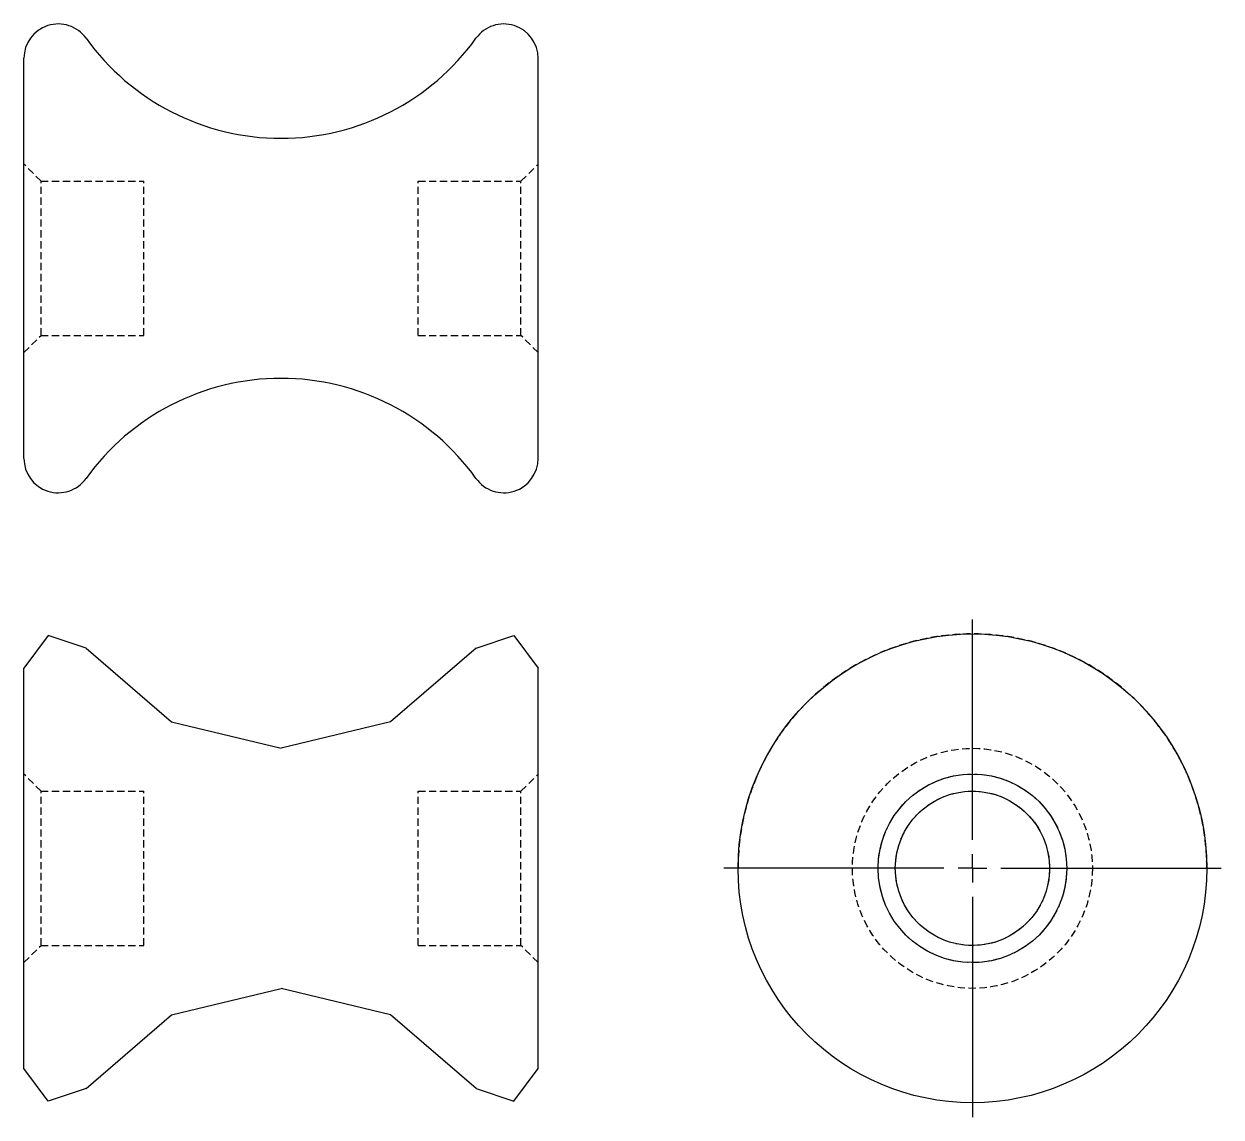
# Model space of a CAD drawing. Header units: millimetres. Extents: x 45 to 255, y 8 to 199.
import ezdxf

# ---------------------------------------------------------------- set-up
doc = ezdxf.new("R2010")
doc.units = ezdxf.units.MM
doc.linetypes.add('HIDDEN', pattern=[1.905, 1.27, -0.635])
doc.layers.add('10', color=7, linetype='Continuous')

# ---------------------------------------------------------------- blocks, each defined once
blk = doc.blocks.new('SW_CENTERMARKSYMBOL_0')
at = {"layer": '10'}
for p, q in [((0, 5), (0, 43.52)), ((0, 0), (0, 2.5)), ((-5, 0), (-43.52, 0)), ((0, 0), (-2.5, 0)), ((0, 0), (0, -2.5)), ((0, 0), (2.5, 0)), ((5, 0), (43.52, 0)), ((0, -5), (0, -43.52))]:
    blk.add_line(p, q, dxfattribs=at)

msp = doc.modelspace()

# ---------------------------------------------------------------- linework, layer by layer
at = {"linetype": 'Continuous'}
for p, q in [((44.98, 123.37), (44.98, 193.4)), ((134.98, 123.37), (134.98, 193.4)), ((44.98, 16.63), (44.98, 86.66)), ((134.98, 16.63), (134.98, 86.66))]:
    msp.add_line(p, q, dxfattribs=at)
at = {"linetype": 'HIDDEN'}
for p, q in [((44.98, 123.37), (44.98, 193.4)), ((134.98, 123.37), (134.98, 193.4)), ((47.98, 171.89), (44.98, 174.89)), ((131.98, 171.89), (134.98, 174.89)), ((47.98, 171.89), (65.98, 171.89)), ((47.98, 144.89), (47.98, 171.89)), ((65.98, 144.89), (65.98, 171.89)), ((113.98, 144.89), (113.98, 171.89)), ((113.98, 171.89), (131.98, 171.89)), ((131.98, 144.89), (131.98, 171.89)), ((44.98, 141.89), (47.98, 144.89)), ((47.98, 144.89), (65.98, 144.89)), ((113.98, 144.89), (131.98, 144.89)), ((134.98, 141.89), (131.98, 144.89)), ((44.98, 35.15), (44.98, 86.66)), ((134.98, 35.15), (134.98, 86.66)), ((47.98, 65.15), (44.98, 68.15)), ((131.98, 65.15), (134.98, 68.15)), ((47.98, 38.15), (47.98, 65.15)), ((47.98, 65.15), (65.98, 65.15)), ((65.98, 38.15), (65.98, 65.15)), ((113.98, 38.15), (113.98, 65.15)), ((113.98, 65.15), (131.98, 65.15)), ((131.98, 38.15), (131.98, 65.15)), ((44.98, 35.15), (47.98, 38.15)), ((47.98, 38.15), (65.98, 38.15)), ((113.98, 38.15), (131.98, 38.15)), ((134.98, 35.15), (131.98, 38.15))]:
    msp.add_line(p, q, dxfattribs=at)
at = {"linetype": 'Continuous'}
for points in [[(55.86, 90.16), (49.22, 92.4), (44.98, 86.66)], [(124.11, 90.16), (130.75, 92.4), (134.98, 86.66)], [(55.86, 90.16), (70.8, 77.28), (89.98, 72.65)], [(124.11, 90.16), (109.16, 77.28), (89.98, 72.65)], [(55.86, 13.13), (70.8, 26.01), (89.98, 30.65)], [(124.11, 13.13), (109.16, 26.01), (89.98, 30.65)], [(55.86, 13.13), (49.22, 10.89), (44.98, 16.63)], [(124.11, 13.13), (130.75, 10.89), (134.98, 16.63)]]:
    msp.add_lwpolyline(points, dxfattribs=at)
for radius in [41.02, 16.5, 13.5]:
    msp.add_circle((211, 51.65), radius, dxfattribs=at)
at = {"linetype": 'HIDDEN'}
for radius in [21, 16.5, 13.5]:
    msp.add_circle((211, 51.65), radius, dxfattribs=at)
at = {"linetype": 'Continuous'}
for centre, radius, start, end in [((50.98, 193.4), 6, 35.6591, 180), ((128.98, 193.4), 6, 0, 144.3409), ((89.98, 221.39), 42, 215.6591, 270), ((89.98, 221.39), 42, -90, -35.6591), ((89.98, 95.39), 42, -270, -215.6591), ((89.98, 95.39), 42, 35.6591, 90), ((50.98, 123.37), 6, -180, -35.6591), ((128.98, 123.37), 6, -144.3409, 0)]:
    msp.add_arc(centre, radius, start, end, dxfattribs=at)
at = {"linetype": 'HIDDEN'}
msp.add_arc((211, 51.65), 41.02, 0.0002, 179.9998, dxfattribs=at)

# ---------------------------------------------------------------- block references
at = {"layer": '10'}
msp.add_blockref('SW_CENTERMARKSYMBOL_0', (211, 51.65), dxfattribs=at)

doc.saveas('drawing.dxf')
